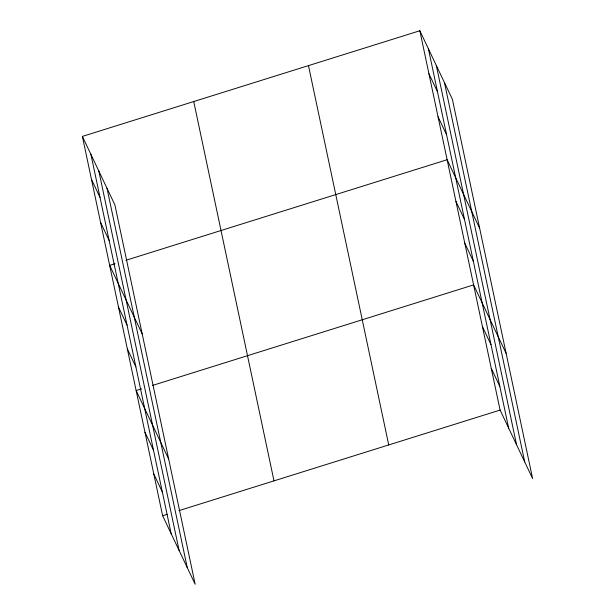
<?xml version="1.0" encoding="UTF-8"?>
<svg xmlns="http://www.w3.org/2000/svg" width="615" height="615" viewBox="0 0 615 615"><rect width="100%" height="100%" fill="white"/><g stroke="black" fill="none" stroke-linecap="round" stroke-linejoin="round"><path stroke-width="0.92" d="M82.379 136.407L114.905 204.926L195.163 584.25L162.629 515.739L82.379 136.407L419.837 30.75L452.371 99.261L532.621 478.593L500.095 410.074L419.837 30.75M115.097 263.681L109.662 265.38L142.196 333.891M125.96 260.276L447.128 159.723L479.662 228.234M141.573 388.857L136.146 390.556L168.679 459.074M152.443 385.459L473.612 284.899L506.145 353.41M162.629 515.739L167.157 514.317M178.927 510.635L500.095 410.074M428.932 73.739L437.488 91.75M438.034 116.727L446.582 134.746M455.953 201.443L464.51 219.463M464.779 243.171L473.335 261.183M482.437 326.627L490.993 344.638M491.262 368.347L499.818 386.366M91.474 179.403L100.022 197.415M100.568 222.392L109.116 240.404M118.487 307.108L127.044 325.12M127.32 348.836L135.869 366.848M144.971 432.284L153.527 450.295M153.796 474.011L162.352 492.023M444.461 82.594L524.71 461.927M436.304 65.428L516.562 444.753M428.394 48.762L508.643 428.086M308.476 65.621L388.726 444.945M193.74 101.544L273.99 480.869M106.995 188.259L187.244 567.584M98.846 171.085L179.096 550.417M90.928 154.427L171.178 533.751"/></g></svg>
